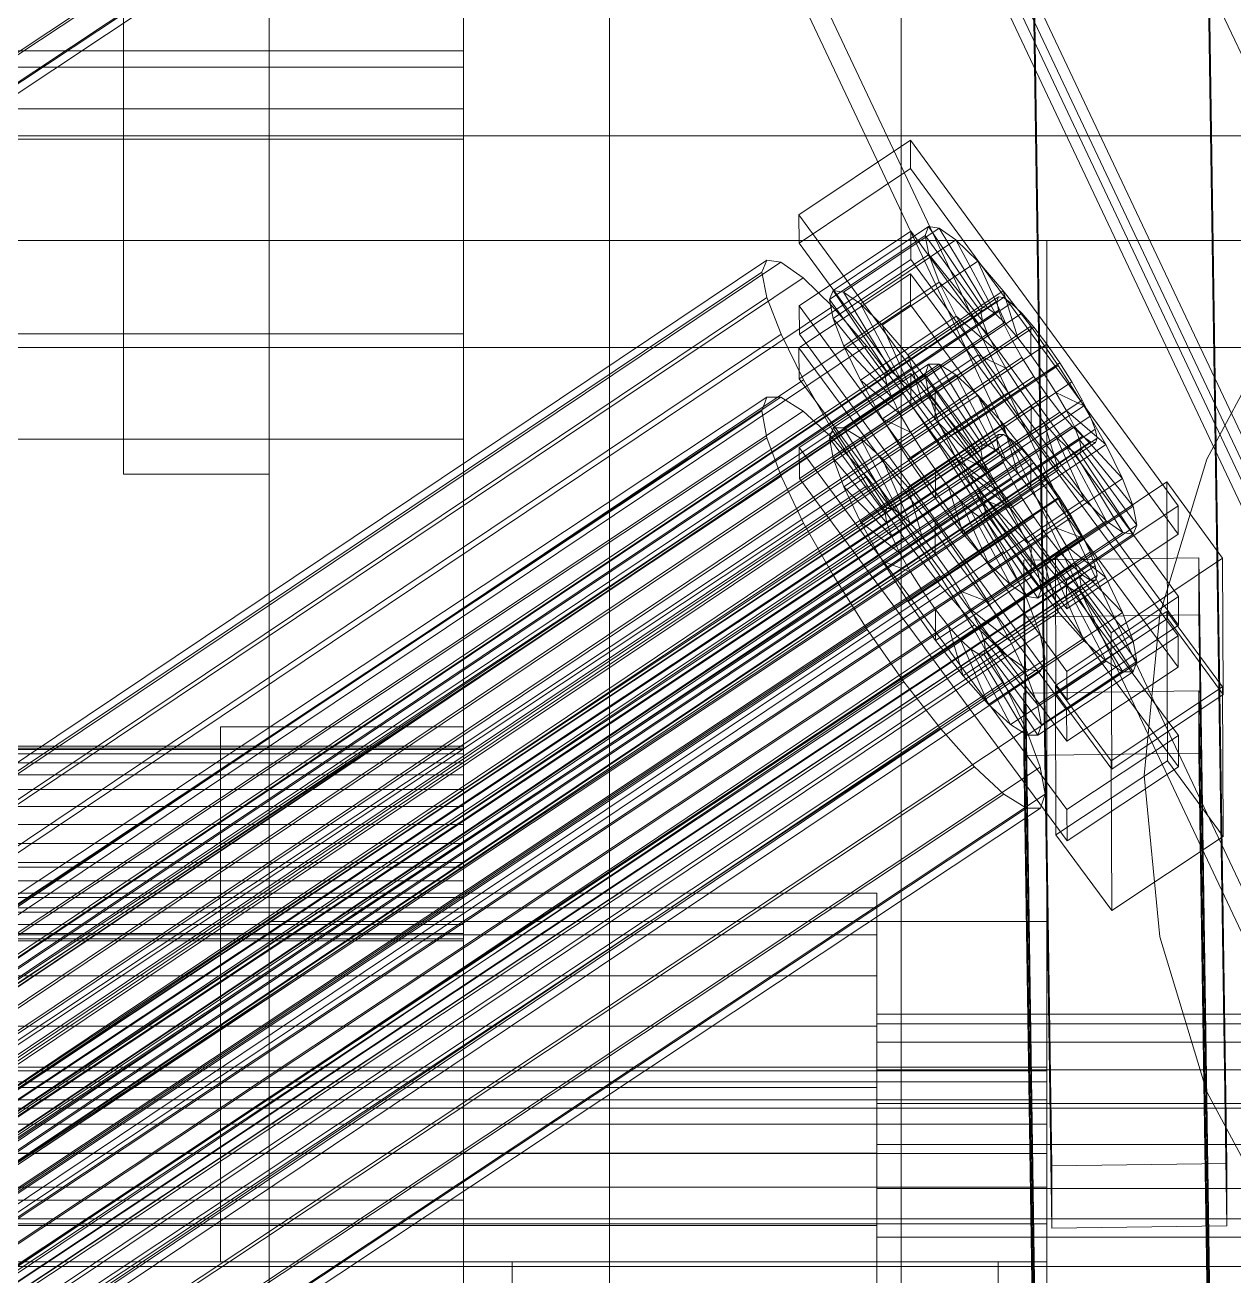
# Model space of a CAD drawing. Header units: millimetres. Extents: x -2500 to 58855, y -53268 to 6837.
# Drawn here: x 254.9 to 379.3, y -32806.5 to -32677.8 of the extents above; entities that cross this region are included whole.
import ezdxf

# ---------------------------------------------------------------- set-up
doc = ezdxf.new("R2010")
doc.units = ezdxf.units.MM
for name, color, linetype, lineweight in [('frontal_C01', 7, 'Continuous', 0), ('frontal_C02', 7, 'Continuous', 0), ('frontal_C03', 7, 'Continuous', 0), ('frontal_secador', 7, 'Continuous', 0), ('frontal_tolva', 7, 'Continuous', 0)]:
    doc.layers.add(name, color=color, linetype=linetype, lineweight=lineweight)

msp = doc.modelspace()

# ---------------------------------------------------------------- linework, layer by layer
at = {"layer": 'frontal_C01'}
for p, q in [((375.644, -32602.955), (378.512, -32794.903)), ((360.514, -32795.145), (357.646, -32603.197)), ((378.512, -32801.307), (375.644, -32609.359)), ((175.016, -32733.132), (359.326, -32610.801)), ((360.514, -32801.548), (357.646, -32609.601)), ((171.275, -32735.887), (355.584, -32613.556)), ((175.521, -32735.908), (359.83, -32613.577)), ((173.584, -32737.334), (357.893, -32615.003)), ((175.032, -32737.342), (359.341, -32615.01)), ((300, -32659.742), (300, -32680.469)), ((300, -32686.439), (300, -32671.275)), ((300, -32680.469), (-300, -32680.469)), ((300, -32680.469), (300, -32689.575)), ((300, -32686.439), (-300, -32686.439)), ((300, -32689.575), (300, -32686.439)), ((300, -32689.575), (-300, -32689.575)), ((334.501, -32711.024), (345.969, -32703.412)), ((345.969, -32703.412), (345.981, -32706.614)), ((345.969, -32703.412), (373.501, -32740.651)), ((345.981, -32706.614), (334.513, -32714.226)), ((373.513, -32743.853), (345.981, -32706.614)), ((334.513, -32714.226), (334.501, -32711.024)), ((362.033, -32748.263), (334.501, -32711.024)), ((334.539, -32721.27), (346.008, -32713.658)), ((337.64, -32720.307), (347.47, -32713.783)), ((338.005, -32719.235), (347.835, -32712.711)), ((339.088, -32719.24), (348.918, -32712.716)), ((346.008, -32713.658), (346.02, -32716.86)), ((346.008, -32713.658), (373.539, -32750.897)), ((347.835, -32712.711), (347.47, -32713.783)), ((347.47, -32713.783), (353.205, -32721.541)), ((347.47, -32713.783), (347.847, -32715.86)), ((348.918, -32712.716), (347.835, -32712.711)), ((347.835, -32712.711), (353.378, -32721.033)), ((350.645, -32713.799), (348.918, -32712.716)), ((348.918, -32712.716), (353.892, -32721.036)), ((334.513, -32714.226), (362.045, -32751.465)), ((340.816, -32720.323), (350.645, -32713.799)), ((352.899, -32715.885), (350.645, -32713.799)), ((350.645, -32713.799), (354.71, -32721.548)), ((146.872, -32838.415), (331.181, -32716.083)), ((148.32, -32838.422), (332.629, -32716.091)), ((331.181, -32716.083), (330.692, -32717.517)), ((332.629, -32716.091), (331.181, -32716.083)), ((334.938, -32717.538), (332.629, -32716.091)), ((338.017, -32722.384), (347.847, -32715.86)), ((343.069, -32722.409), (352.899, -32715.885)), ((347.847, -32715.86), (353.384, -32722.525)), ((347.847, -32715.86), (348.941, -32718.799)), ((355.525, -32718.832), (352.899, -32715.885)), ((352.899, -32715.885), (355.777, -32722.537)), ((146.383, -32839.848), (330.692, -32717.517)), ((150.629, -32839.869), (334.938, -32717.538)), ((330.692, -32717.517), (331.197, -32720.293)), ((346.02, -32716.86), (334.551, -32724.471)), ((337.95, -32720.327), (334.938, -32717.538)), ((373.551, -32754.099), (346.02, -32716.86)), ((339.111, -32725.324), (348.941, -32718.799)), ((345.695, -32725.357), (355.525, -32718.832)), ((348.941, -32718.799), (353.902, -32723.917)), ((348.941, -32718.799), (350.678, -32722.402)), ((358.345, -32722.44), (355.525, -32718.832)), ((355.525, -32718.832), (357.021, -32723.933)), ((141.218, -32861.85), (355.017, -32719.946)), ((141.731, -32861.853), (355.53, -32719.948)), ((337.64, -32720.307), (338.005, -32719.235)), ((343.549, -32727.557), (338.005, -32719.235)), ((338.005, -32719.235), (339.088, -32719.24)), ((344.062, -32727.56), (339.088, -32719.24)), ((339.088, -32719.24), (340.816, -32720.323)), ((355.017, -32719.946), (354.844, -32720.454)), ((355.53, -32719.948), (355.017, -32719.946)), ((356.348, -32720.461), (355.53, -32719.948)), ((141.045, -32862.358), (354.844, -32720.454)), ((141.224, -32863.342), (355.022, -32721.437)), ((142.549, -32862.366), (356.348, -32720.461)), ((143.617, -32863.354), (357.415, -32721.449)), ((146.887, -32842.624), (331.197, -32720.293)), ((153.641, -32842.658), (337.95, -32720.327)), ((331.197, -32720.293), (332.659, -32724.223)), ((334.551, -32724.471), (334.539, -32721.27)), ((362.071, -32758.509), (334.539, -32721.27)), ((343.376, -32728.065), (337.64, -32720.307)), ((338.017, -32722.384), (337.64, -32720.307)), ((341.461, -32724.267), (337.95, -32720.327)), ((344.88, -32728.073), (340.816, -32720.323)), ((340.816, -32720.323), (343.069, -32722.409)), ((353.378, -32721.033), (343.549, -32727.557)), ((353.892, -32721.036), (344.062, -32727.56)), ((353.205, -32721.541), (353.378, -32721.033)), ((353.378, -32721.033), (353.892, -32721.036)), ((353.892, -32721.036), (354.71, -32721.548)), ((354.844, -32720.454), (355.022, -32721.437)), ((355.022, -32721.437), (355.541, -32722.83)), ((357.415, -32721.449), (356.348, -32720.461)), ((358.659, -32722.845), (357.415, -32721.449)), ((343.554, -32729.049), (338.017, -32722.384)), ((339.111, -32725.324), (338.017, -32722.384)), ((340.848, -32728.926), (350.678, -32722.402)), ((345.947, -32729.061), (343.069, -32722.409)), ((343.069, -32722.409), (345.695, -32725.357)), ((353.205, -32721.541), (343.376, -32728.065)), ((353.384, -32722.525), (343.554, -32729.049)), ((354.71, -32721.548), (344.88, -32728.073)), ((355.777, -32722.537), (345.947, -32729.061)), ((358.345, -32722.44), (348.515, -32728.964)), ((350.678, -32722.402), (354.725, -32725.624)), ((350.678, -32722.402), (352.938, -32726.421)), ((353.384, -32722.525), (353.205, -32721.541)), ((353.902, -32723.917), (353.384, -32722.525)), ((354.71, -32721.548), (355.777, -32722.537)), ((355.777, -32722.537), (357.021, -32723.933)), ((358.357, -32725.642), (358.345, -32722.44)), ((361.166, -32726.462), (358.345, -32722.44)), ((141.742, -32864.734), (355.541, -32722.83)), ((144.861, -32864.75), (358.659, -32722.845)), ((353.902, -32723.917), (344.073, -32730.442)), ((357.021, -32723.933), (347.191, -32730.457)), ((354.725, -32725.624), (353.902, -32723.917)), ((355.541, -32722.83), (356.363, -32724.536)), ((357.021, -32723.933), (358.357, -32725.642)), ((359.995, -32724.554), (358.659, -32722.845)), ((142.565, -32866.441), (356.363, -32724.536)), ((359.995, -32724.554), (146.196, -32866.459)), ((148.35, -32846.554), (332.659, -32724.223)), ((157.152, -32846.598), (341.461, -32724.267)), ((332.659, -32724.223), (334.981, -32729.039)), ((334.551, -32724.471), (362.083, -32761.71)), ((344.073, -32730.442), (339.111, -32725.324)), ((340.848, -32728.926), (339.111, -32725.324)), ((345.231, -32729.09), (341.461, -32724.267)), ((347.191, -32730.457), (345.695, -32725.357)), ((345.695, -32725.357), (348.515, -32728.964)), ((356.363, -32724.536), (357.434, -32726.44)), ((361.332, -32726.46), (359.995, -32724.554)), ((143.635, -32868.345), (357.434, -32726.44)), ((147.533, -32868.364), (361.332, -32726.46)), ((343.108, -32732.946), (352.938, -32726.421)), ((354.725, -32725.624), (344.895, -32732.148)), ((348.527, -32732.166), (358.357, -32725.642)), ((351.336, -32732.987), (361.166, -32726.462)), ((352.938, -32726.421), (355.796, -32727.528)), ((352.938, -32726.421), (355.569, -32730.584)), ((355.796, -32727.528), (354.725, -32725.624)), ((357.434, -32726.44), (358.68, -32728.412)), ((358.357, -32725.642), (359.693, -32727.547)), ((361.166, -32726.462), (359.693, -32727.547)), ((363.797, -32730.625), (361.166, -32726.462)), ((362.578, -32728.432), (361.332, -32726.46)), ((343.549, -32727.557), (343.376, -32728.065)), ((344.062, -32727.56), (343.549, -32727.557)), ((344.88, -32728.073), (344.062, -32727.56)), ((355.796, -32727.528), (345.966, -32734.052)), ((359.693, -32727.547), (349.863, -32734.071)), ((357.042, -32729.5), (355.796, -32727.528)), ((359.693, -32727.547), (360.939, -32729.519)), ((144.881, -32870.317), (358.68, -32728.412)), ((148.779, -32870.336), (362.578, -32728.432)), ((150.672, -32851.37), (334.981, -32729.039)), ((345.231, -32729.09), (160.922, -32851.421)), ((334.981, -32729.039), (338.003, -32734.412)), ((344.895, -32732.148), (340.848, -32728.926)), ((343.108, -32732.946), (340.848, -32728.926)), ((343.376, -32728.065), (343.554, -32729.049)), ((343.554, -32729.049), (344.073, -32730.442)), ((345.947, -32729.061), (344.88, -32728.073)), ((349.002, -32734.467), (345.231, -32729.09)), ((347.191, -32730.457), (345.947, -32729.061)), ((348.515, -32728.964), (348.527, -32732.166)), ((348.515, -32728.964), (351.336, -32732.987)), ((358.68, -32728.412), (360.017, -32730.317)), ((363.648, -32730.336), (362.578, -32728.432)), ((146.218, -32872.222), (360.017, -32730.317)), ((149.85, -32872.24), (363.648, -32730.336)), ((344.073, -32730.442), (344.895, -32732.148)), ((348.527, -32732.166), (347.191, -32730.457)), ((357.042, -32729.5), (347.212, -32736.024)), ((360.939, -32729.519), (351.109, -32736.043)), ((355.569, -32730.584), (357.042, -32729.5)), ((358.378, -32731.405), (357.042, -32729.5)), ((360.017, -32730.317), (361.352, -32732.026)), ((363.797, -32730.625), (360.939, -32729.519)), ((360.939, -32729.519), (362.01, -32731.423)), ((364.471, -32732.042), (363.648, -32730.336)), ((345.739, -32737.109), (355.569, -32730.584)), ((358.378, -32731.405), (348.548, -32737.929)), ((362.01, -32731.423), (352.18, -32737.947)), ((353.967, -32737.15), (363.797, -32730.625)), ((355.569, -32730.584), (358.39, -32734.607)), ((358.39, -32734.607), (358.378, -32731.405)), ((359.714, -32733.114), (358.378, -32731.405)), ((366.057, -32734.645), (362.01, -32731.423)), ((362.01, -32731.423), (362.833, -32733.129)), ((366.057, -32734.645), (363.797, -32730.625)), ((147.554, -32873.931), (361.352, -32732.026)), ((150.672, -32873.946), (364.471, -32732.042)), ((345.966, -32734.052), (343.108, -32732.946)), ((345.739, -32737.109), (343.108, -32732.946)), ((344.895, -32732.148), (345.966, -32734.052)), ((349.863, -32734.071), (348.527, -32732.166)), ((349.863, -32734.071), (351.336, -32732.987)), ((351.336, -32732.987), (353.967, -32737.15)), ((361.352, -32732.026), (362.596, -32733.423)), ((364.989, -32733.434), (364.471, -32732.042)), ((148.798, -32875.327), (362.596, -32733.423)), ((151.191, -32875.339), (364.989, -32733.434)), ((345.966, -32734.052), (347.212, -32736.024)), ((351.109, -32736.043), (349.863, -32734.071)), ((359.714, -32733.114), (349.884, -32739.638)), ((362.833, -32733.129), (353.003, -32739.654)), ((361.21, -32738.214), (359.714, -32733.114)), ((360.958, -32734.51), (359.714, -32733.114)), ((362.596, -32733.423), (363.664, -32734.411)), ((367.794, -32738.247), (362.833, -32733.129)), ((362.833, -32733.129), (363.351, -32734.522)), ((365.168, -32734.418), (364.989, -32733.434)), ((149.865, -32876.315), (363.664, -32734.411)), ((150.683, -32876.828), (364.482, -32734.924)), ((151.196, -32876.831), (364.995, -32734.926)), ((151.369, -32876.323), (365.168, -32734.418)), ((153.694, -32856.744), (338.003, -32734.412)), ((164.693, -32856.799), (349.002, -32734.467)), ((338.003, -32734.412), (341.52, -32739.978)), ((348.56, -32741.131), (358.39, -32734.607)), ((352.519, -32740.032), (349.002, -32734.467)), ((360.958, -32734.51), (351.128, -32741.034)), ((362.025, -32735.498), (352.196, -32742.022)), ((363.351, -32734.522), (353.521, -32741.046)), ((363.53, -32735.506), (353.7, -32742.03)), ((356.228, -32741.169), (366.057, -32734.645)), ((358.39, -32734.607), (361.21, -32738.214)), ((363.836, -32741.162), (360.958, -32734.51)), ((362.025, -32735.498), (360.958, -32734.51)), ((366.09, -32743.248), (362.025, -32735.498)), ((362.843, -32736.011), (362.025, -32735.498)), ((368.888, -32741.187), (363.351, -32734.522)), ((363.351, -32734.522), (363.53, -32735.506)), ((363.53, -32735.506), (363.357, -32736.013)), ((369.265, -32743.264), (363.53, -32735.506)), ((363.664, -32734.411), (364.482, -32734.924)), ((364.482, -32734.924), (364.995, -32734.926)), ((364.995, -32734.926), (365.168, -32734.418)), ((367.794, -32738.247), (366.057, -32734.645)), ((347.212, -32736.024), (345.739, -32737.109)), ((347.212, -32736.024), (348.548, -32737.929)), ((352.18, -32737.947), (351.109, -32736.043)), ((351.109, -32736.043), (353.967, -32737.15)), ((362.843, -32736.011), (353.014, -32742.535)), ((363.357, -32736.013), (353.527, -32742.538)), ((367.817, -32744.331), (362.843, -32736.011)), ((363.357, -32736.013), (362.843, -32736.011)), ((368.9, -32744.336), (363.357, -32736.013)), ((348.56, -32741.131), (345.739, -32737.109)), ((348.548, -32737.929), (348.56, -32741.131)), ((348.548, -32737.929), (349.884, -32739.638)), ((351.38, -32744.739), (361.21, -32738.214)), ((353.003, -32739.654), (352.18, -32737.947)), ((352.18, -32737.947), (356.228, -32741.169)), ((353.967, -32737.15), (356.228, -32741.169)), ((360.882, -32745.751), (372.35, -32738.139)), ((361.21, -32738.214), (363.836, -32741.162)), ((372.35, -32738.139), (372.408, -32753.507)), ((372.35, -32738.139), (378.086, -32745.897)), ((357.964, -32744.772), (367.794, -32738.247)), ((368.888, -32741.187), (367.794, -32738.247)), ((157.211, -32862.309), (341.52, -32739.978)), ((168.21, -32862.364), (352.519, -32740.032)), ((341.52, -32739.978), (345.291, -32745.355)), ((349.884, -32739.638), (351.38, -32744.739)), ((349.884, -32739.638), (351.128, -32741.034)), ((355.541, -32745.406), (352.519, -32740.032)), ((353.521, -32741.046), (353.003, -32739.654)), ((353.003, -32739.654), (357.964, -32744.772)), ((373.501, -32740.651), (362.033, -32748.263)), ((373.513, -32743.853), (373.501, -32740.651)), ((351.38, -32744.739), (348.56, -32741.131)), ((351.128, -32741.034), (354.006, -32747.686)), ((351.128, -32741.034), (352.196, -32742.022)), ((352.196, -32742.022), (356.26, -32749.772)), ((352.196, -32742.022), (353.014, -32742.535)), ((353.7, -32742.03), (353.521, -32741.046)), ((353.521, -32741.046), (359.058, -32747.711)), ((353.527, -32742.538), (353.7, -32742.03)), ((353.7, -32742.03), (359.436, -32749.788)), ((354.006, -32747.686), (363.836, -32741.162)), ((356.228, -32741.169), (357.964, -32744.772)), ((359.058, -32747.711), (368.888, -32741.187)), ((363.836, -32741.162), (366.09, -32743.248)), ((369.265, -32743.264), (368.888, -32741.187)), ((353.014, -32742.535), (357.987, -32750.855)), ((353.014, -32742.535), (353.527, -32742.538)), ((353.527, -32742.538), (359.07, -32750.86)), ((356.26, -32749.772), (366.09, -32743.248)), ((359.436, -32749.788), (369.265, -32743.264)), ((366.09, -32743.248), (367.817, -32744.331)), ((368.9, -32744.336), (369.265, -32743.264)), ((357.987, -32750.855), (367.817, -32744.331)), ((359.07, -32750.86), (368.9, -32744.336)), ((362.045, -32751.465), (373.513, -32743.853)), ((367.817, -32744.331), (368.9, -32744.336)), ((160.982, -32867.686), (345.291, -32745.355)), ((171.232, -32867.737), (355.541, -32745.406)), ((345.291, -32745.355), (349.061, -32750.178)), ((354.006, -32747.686), (351.38, -32744.739)), ((357.863, -32750.222), (355.541, -32745.406)), ((357.964, -32744.772), (359.058, -32747.711)), ((360.939, -32761.119), (360.882, -32745.751)), ((366.618, -32753.509), (360.882, -32745.751)), ((378.086, -32745.897), (366.618, -32753.509)), ((378.143, -32761.266), (378.086, -32745.897)), ((357.646, -32746.548), (375.644, -32746.307)), ((357.646, -32752.952), (357.646, -32746.548)), ((360.514, -32938.496), (357.646, -32746.548)), ((375.644, -32746.307), (375.644, -32752.71)), ((375.644, -32746.307), (378.512, -32938.254)), ((356.26, -32749.772), (354.006, -32747.686)), ((359.058, -32747.711), (359.436, -32749.788)), ((362.033, -32748.263), (362.045, -32751.465)), ((357.987, -32750.855), (356.26, -32749.772)), ((359.436, -32749.788), (359.07, -32750.86)), ((164.752, -32872.509), (349.061, -32750.178)), ((173.554, -32872.553), (357.863, -32750.222)), ((349.061, -32750.178), (352.572, -32754.118)), ((359.326, -32754.152), (357.863, -32750.222)), ((359.07, -32750.86), (357.987, -32750.855)), ((373.539, -32750.897), (362.071, -32758.509)), ((373.551, -32754.099), (373.539, -32750.897)), ((375.644, -32752.71), (357.646, -32752.952)), ((360.514, -32944.9), (357.646, -32752.952)), ((372.408, -32753.507), (360.939, -32761.119)), ((366.618, -32753.509), (366.675, -32768.877)), ((378.143, -32761.266), (372.408, -32753.507)), ((378.512, -32944.658), (375.644, -32752.71)), ((168.263, -32876.45), (352.572, -32754.118)), ((175.016, -32876.483), (359.326, -32754.152)), ((352.572, -32754.118), (355.584, -32756.907)), ((359.83, -32756.928), (359.326, -32754.152)), ((362.083, -32761.71), (373.551, -32754.099)), ((171.275, -32879.238), (355.584, -32756.907)), ((175.521, -32879.259), (359.83, -32756.928)), ((355.584, -32756.907), (357.893, -32758.354)), ((359.341, -32758.361), (359.83, -32756.928)), ((173.584, -32880.686), (357.893, -32758.354)), ((175.032, -32880.693), (359.341, -32758.361)), ((357.893, -32758.354), (359.341, -32758.361)), ((362.071, -32758.509), (362.083, -32761.71)), ((360.939, -32761.119), (366.675, -32768.877)), ((366.675, -32768.877), (378.143, -32761.266)), ((-425, -32789.221), (425, -32789.221)), ((378.512, -32794.903), (360.514, -32795.145)), ((360.514, -32795.145), (360.514, -32801.548)), ((378.512, -32801.307), (378.512, -32794.903)), ((425, -32800.589), (-425, -32800.589)), ((360.514, -32801.548), (378.512, -32801.307)), ((425, -32805.486), (-425, -32805.486))]:
    msp.add_line(p, q, dxfattribs=at)
at = {"layer": 'frontal_C02'}
for p, q in [((439.114, -32805.942), (299.114, -32509.477)), ((420.886, -32809.138), (280.886, -32512.674)), ((420.886, -32813.814), (280.886, -32517.35)), ((299.114, -32548.641), (439.114, -32845.106)), ((439.114, -32849.782), (299.114, -32553.317)), ((420.886, -32852.978), (280.886, -32556.513)), ((420.886, -32857.654), (280.886, -32561.19)), ((300, -32682.165), (300, -32652.28)), ((300, -32673.309), (300, -32709.571)), ((300, -32682.165), (-300, -32682.165)), ((300, -32720.417), (300, -32682.165)), ((334.501, -32697.346), (345.969, -32689.662)), ((345.969, -32689.662), (345.981, -32692.585)), ((345.969, -32689.662), (373.501, -32727.255)), ((345.981, -32692.585), (334.513, -32700.269)), ((373.513, -32730.178), (345.981, -32692.585)), ((334.513, -32700.269), (334.501, -32697.346)), ((362.033, -32734.939), (334.501, -32697.346)), ((334.539, -32706.698), (346.008, -32699.015)), ((337.64, -32706.067), (347.47, -32699.482)), ((338.005, -32705.137), (347.835, -32698.551)), ((339.088, -32705.284), (348.918, -32698.699)), ((346.008, -32699.015), (346.02, -32701.938)), ((346.008, -32699.015), (373.539, -32736.608)), ((347.835, -32698.551), (347.47, -32699.482)), ((347.47, -32699.482), (353.205, -32707.313)), ((347.47, -32699.482), (347.847, -32701.426)), ((348.918, -32698.699), (347.835, -32698.551)), ((347.835, -32698.551), (353.378, -32706.873)), ((350.645, -32699.913), (348.918, -32698.699)), ((348.918, -32698.699), (353.892, -32706.943)), ((334.513, -32700.269), (362.045, -32737.861)), ((340.816, -32706.499), (350.645, -32699.913)), ((352.899, -32702.113), (350.645, -32699.913)), ((350.645, -32699.913), (354.71, -32707.518)), ((146.872, -32825.491), (331.181, -32702.007)), ((148.32, -32825.688), (332.629, -32702.204)), ((331.181, -32702.007), (330.692, -32703.25)), ((332.629, -32702.204), (331.181, -32702.007)), ((334.938, -32703.827), (332.629, -32702.204)), ((346.02, -32701.938), (334.551, -32709.621)), ((338.017, -32708.012), (347.847, -32701.426)), ((343.069, -32708.699), (352.899, -32702.113)), ((373.551, -32739.53), (346.02, -32701.938)), ((347.847, -32701.426), (353.384, -32708.234)), ((347.847, -32701.426), (348.941, -32704.252)), ((355.525, -32705.147), (352.899, -32702.113)), ((352.899, -32702.113), (355.777, -32708.56)), ((146.383, -32826.734), (330.692, -32703.25)), ((330.692, -32703.25), (331.197, -32705.849)), ((150.629, -32827.311), (334.938, -32703.827)), ((337.95, -32706.768), (334.938, -32703.827)), ((339.111, -32710.837), (348.941, -32704.252)), ((348.941, -32704.252), (353.902, -32709.573)), ((348.941, -32704.252), (350.678, -32707.767)), ((141.218, -32849.017), (355.017, -32705.775)), ((141.731, -32849.086), (355.53, -32705.845)), ((146.887, -32829.333), (331.197, -32705.849)), ((331.197, -32705.849), (332.659, -32709.627)), ((337.64, -32706.067), (338.005, -32705.137)), ((343.376, -32713.899), (337.64, -32706.067)), ((338.017, -32708.012), (337.64, -32706.067)), ((343.549, -32713.459), (338.005, -32705.137)), ((338.005, -32705.137), (339.088, -32705.284)), ((344.062, -32713.528), (339.088, -32705.284)), ((339.088, -32705.284), (340.816, -32706.499)), ((345.695, -32711.733), (355.525, -32705.147)), ((355.017, -32705.775), (354.844, -32706.216)), ((355.53, -32705.845), (355.017, -32705.775)), ((358.345, -32708.809), (355.525, -32705.147)), ((355.525, -32705.147), (357.021, -32709.997)), ((356.348, -32706.42), (355.53, -32705.845)), ((141.045, -32849.457), (354.844, -32706.216)), ((141.224, -32850.378), (355.022, -32707.137)), ((142.549, -32849.662), (356.348, -32706.42)), ((153.641, -32830.252), (337.95, -32706.768)), ((334.551, -32709.621), (334.539, -32706.698)), ((362.071, -32744.291), (334.539, -32706.698)), ((341.461, -32710.824), (337.95, -32706.768)), ((344.88, -32714.104), (340.816, -32706.499)), ((340.816, -32706.499), (343.069, -32708.699)), ((353.205, -32707.313), (343.376, -32713.899)), ((353.378, -32706.873), (343.549, -32713.459)), ((353.892, -32706.943), (344.062, -32713.528)), ((353.205, -32707.313), (353.378, -32706.873)), ((353.384, -32708.234), (353.205, -32707.313)), ((353.378, -32706.873), (353.892, -32706.943)), ((353.892, -32706.943), (354.71, -32707.518)), ((354.844, -32706.216), (355.022, -32707.137)), ((355.022, -32707.137), (355.541, -32708.475)), ((357.415, -32707.462), (356.348, -32706.42)), ((141.742, -32851.717), (355.541, -32708.475)), ((143.617, -32850.704), (357.415, -32707.462)), ((343.554, -32714.82), (338.017, -32708.012)), ((339.111, -32710.837), (338.017, -32708.012)), ((340.848, -32714.352), (350.678, -32707.767)), ((353.384, -32708.234), (343.554, -32714.82)), ((354.71, -32707.518), (344.88, -32714.104)), ((355.777, -32708.56), (345.947, -32715.146)), ((350.678, -32707.767), (354.725, -32711.238)), ((350.678, -32707.767), (352.938, -32711.731)), ((353.902, -32709.573), (353.384, -32708.234)), ((354.71, -32707.518), (355.777, -32708.56)), ((355.541, -32708.475), (356.363, -32710.14)), ((355.777, -32708.56), (357.021, -32709.997)), ((358.659, -32708.899), (357.415, -32707.462)), ((300, -32709.571), (-300, -32709.571)), ((144.861, -32852.141), (358.659, -32708.899)), ((148.35, -32833.111), (332.659, -32709.627)), ((300, -32709.571), (300, -32752.331)), ((332.659, -32709.627), (334.981, -32714.326)), ((334.551, -32709.621), (362.083, -32747.214)), ((345.947, -32715.146), (343.069, -32708.699)), ((343.069, -32708.699), (345.695, -32711.733)), ((353.902, -32709.573), (344.073, -32716.159)), ((358.345, -32708.809), (348.515, -32715.395)), ((354.725, -32711.238), (353.902, -32709.573)), ((358.357, -32711.732), (358.345, -32708.809)), ((361.166, -32712.85), (358.345, -32708.809)), ((359.995, -32710.634), (358.659, -32708.899)), ((142.565, -32853.382), (356.363, -32710.14)), ((359.995, -32710.634), (146.196, -32853.875)), ((157.152, -32834.308), (341.461, -32710.824)), ((344.073, -32716.159), (339.111, -32710.837)), ((340.848, -32714.352), (339.111, -32710.837)), ((345.231, -32715.72), (341.461, -32710.824)), ((357.021, -32709.997), (347.191, -32716.583)), ((356.363, -32710.14), (357.434, -32712.018)), ((357.021, -32709.997), (358.357, -32711.732)), ((361.332, -32712.548), (359.995, -32710.634)), ((143.635, -32855.26), (357.434, -32712.018)), ((343.108, -32718.317), (352.938, -32711.731)), ((354.725, -32711.238), (344.895, -32717.824)), ((347.191, -32716.583), (345.695, -32711.733)), ((345.695, -32711.733), (348.515, -32715.395)), ((348.527, -32718.317), (358.357, -32711.732)), ((352.938, -32711.731), (355.796, -32713.116)), ((352.938, -32711.731), (355.569, -32715.875)), ((355.796, -32713.116), (354.725, -32711.238)), ((357.434, -32712.018), (358.68, -32713.981)), ((358.357, -32711.732), (359.693, -32713.646)), ((147.533, -32855.789), (361.332, -32712.548)), ((343.549, -32713.459), (343.376, -32713.899)), ((344.062, -32713.528), (343.549, -32713.459)), ((344.88, -32714.104), (344.062, -32713.528)), ((355.796, -32713.116), (345.966, -32719.702)), ((359.693, -32713.646), (349.863, -32720.231)), ((351.336, -32719.435), (361.166, -32712.85)), ((357.042, -32715.078), (355.796, -32713.116)), ((361.166, -32712.85), (359.693, -32713.646)), ((359.693, -32713.646), (360.939, -32715.608)), ((363.797, -32716.993), (361.166, -32712.85)), ((362.578, -32714.511), (361.332, -32712.548)), ((144.881, -32857.222), (358.68, -32713.981)), ((148.779, -32857.752), (362.578, -32714.511)), ((150.672, -32837.81), (334.981, -32714.326)), ((334.981, -32714.326), (338.003, -32719.626)), ((344.895, -32717.824), (340.848, -32714.352)), ((343.108, -32718.317), (340.848, -32714.352)), ((343.376, -32713.899), (343.554, -32714.82)), ((343.554, -32714.82), (344.073, -32716.159)), ((345.947, -32715.146), (344.88, -32714.104)), ((358.68, -32713.981), (360.017, -32715.895)), ((363.648, -32716.389), (362.578, -32714.511)), ((146.218, -32859.136), (360.017, -32715.895)), ((345.231, -32715.72), (160.922, -32839.204)), ((344.073, -32716.159), (344.895, -32717.824)), ((349.002, -32721.121), (345.231, -32715.72)), ((345.739, -32722.46), (355.569, -32715.875)), ((347.191, -32716.583), (345.947, -32715.146)), ((357.042, -32715.078), (347.212, -32721.664)), ((348.515, -32715.395), (348.527, -32718.317)), ((348.515, -32715.395), (351.336, -32719.435)), ((360.939, -32715.608), (351.109, -32722.194)), ((355.569, -32715.875), (357.042, -32715.078)), ((355.569, -32715.875), (358.39, -32719.915)), ((358.378, -32716.992), (357.042, -32715.078)), ((360.017, -32715.895), (361.352, -32717.63)), ((363.797, -32716.993), (360.939, -32715.608)), ((360.939, -32715.608), (362.01, -32717.486)), ((147.554, -32860.871), (361.352, -32717.63)), ((149.85, -32859.63), (363.648, -32716.389)), ((348.527, -32718.317), (347.191, -32716.583)), ((358.378, -32716.992), (348.548, -32723.578)), ((362.01, -32717.486), (352.18, -32724.072)), ((353.967, -32723.579), (363.797, -32716.993)), ((358.39, -32719.915), (358.378, -32716.992)), ((359.714, -32718.727), (358.378, -32716.992)), ((361.352, -32717.63), (362.596, -32719.067)), ((366.057, -32720.958), (362.01, -32717.486)), ((362.01, -32717.486), (362.833, -32719.151)), ((364.471, -32718.054), (363.648, -32716.389)), ((366.057, -32720.958), (363.797, -32716.993)), ((150.672, -32861.295), (364.471, -32718.054)), ((345.966, -32719.702), (343.108, -32718.317)), ((345.739, -32722.46), (343.108, -32718.317)), ((344.895, -32717.824), (345.966, -32719.702)), ((349.863, -32720.231), (348.527, -32718.317)), ((359.714, -32718.727), (349.884, -32725.313)), ((361.21, -32723.577), (359.714, -32718.727)), ((360.958, -32720.164), (359.714, -32718.727)), ((364.989, -32719.392), (364.471, -32718.054)), ((148.798, -32862.308), (362.596, -32719.067)), ((149.865, -32863.35), (363.664, -32720.109)), ((151.191, -32862.634), (364.989, -32719.392)), ((153.694, -32843.11), (338.003, -32719.626)), ((338.003, -32719.626), (341.52, -32725.165)), ((345.966, -32719.702), (347.212, -32721.664)), ((348.56, -32726.501), (358.39, -32719.915)), ((349.863, -32720.231), (351.336, -32719.435)), ((360.958, -32720.164), (351.128, -32726.75)), ((351.336, -32719.435), (353.967, -32723.579)), ((362.833, -32719.151), (353.003, -32725.737)), ((358.39, -32719.915), (361.21, -32723.577)), ((363.836, -32726.611), (360.958, -32720.164)), ((362.025, -32721.206), (360.958, -32720.164)), ((362.596, -32719.067), (363.664, -32720.109)), ((367.794, -32724.472), (362.833, -32719.151)), ((362.833, -32719.151), (363.351, -32720.49)), ((363.664, -32720.109), (364.482, -32720.684)), ((365.168, -32720.313), (364.989, -32719.392)), ((300, -32720.417), (-300, -32720.417)), ((150.683, -32863.925), (364.482, -32720.684)), ((151.196, -32863.995), (364.995, -32720.754)), ((151.369, -32863.555), (365.168, -32720.313)), ((164.693, -32844.605), (349.002, -32721.121)), ((300, -32764.429), (300, -32720.417)), ((352.519, -32726.661), (349.002, -32721.121)), ((351.109, -32722.194), (349.863, -32720.231)), ((362.025, -32721.206), (352.196, -32727.792)), ((363.351, -32720.49), (353.521, -32727.076)), ((363.53, -32721.411), (353.7, -32727.997)), ((356.228, -32727.543), (366.057, -32720.958)), ((366.09, -32728.811), (362.025, -32721.206)), ((362.843, -32721.782), (362.025, -32721.206)), ((368.888, -32727.298), (363.351, -32720.49)), ((363.351, -32720.49), (363.53, -32721.411)), ((363.53, -32721.411), (363.357, -32721.851)), ((369.265, -32729.243), (363.53, -32721.411)), ((364.482, -32720.684), (364.995, -32720.754)), ((364.995, -32720.754), (365.168, -32720.313)), ((367.794, -32724.472), (366.057, -32720.958)), ((347.212, -32721.664), (345.739, -32722.46)), ((348.56, -32726.501), (345.739, -32722.46)), ((347.212, -32721.664), (348.548, -32723.578)), ((352.18, -32724.072), (351.109, -32722.194)), ((351.109, -32722.194), (353.967, -32723.579)), ((362.843, -32721.782), (353.014, -32728.367)), ((363.357, -32721.851), (353.527, -32728.437)), ((367.817, -32730.026), (362.843, -32721.782)), ((363.357, -32721.851), (362.843, -32721.782)), ((368.9, -32730.173), (363.357, -32721.851)), ((348.548, -32723.578), (348.56, -32726.501)), ((348.548, -32723.578), (349.884, -32725.313)), ((351.38, -32730.163), (361.21, -32723.577)), ((353.003, -32725.737), (352.18, -32724.072)), ((352.18, -32724.072), (356.228, -32727.543)), ((353.967, -32723.579), (356.228, -32727.543)), ((361.21, -32723.577), (363.836, -32726.611)), ((157.211, -32848.649), (341.52, -32725.165)), ((341.52, -32725.165), (345.291, -32730.567)), ((349.884, -32725.313), (351.38, -32730.163)), ((349.884, -32725.313), (351.128, -32726.75)), ((357.964, -32731.058), (367.794, -32724.472)), ((360.882, -32732.496), (372.35, -32724.812)), ((368.888, -32727.298), (367.794, -32724.472)), ((372.35, -32724.812), (372.408, -32738.841)), ((372.35, -32724.812), (378.086, -32732.644)), ((351.38, -32730.163), (348.56, -32726.501)), ((353.521, -32727.076), (353.003, -32725.737)), ((353.003, -32725.737), (357.964, -32731.058)), ((354.006, -32733.197), (363.836, -32726.611)), ((363.836, -32726.611), (366.09, -32728.811)), ((168.21, -32850.145), (352.519, -32726.661)), ((351.128, -32726.75), (354.006, -32733.197)), ((351.128, -32726.75), (352.196, -32727.792)), ((352.196, -32727.792), (356.26, -32735.397)), ((352.196, -32727.792), (353.014, -32728.367)), ((355.541, -32731.96), (352.519, -32726.661)), ((353.7, -32727.997), (353.521, -32727.076)), ((353.521, -32727.076), (359.058, -32733.884)), ((356.228, -32727.543), (357.964, -32731.058)), ((359.058, -32733.884), (368.888, -32727.298)), ((373.501, -32727.255), (362.033, -32734.939)), ((369.265, -32729.243), (368.888, -32727.298)), ((373.513, -32730.178), (373.501, -32727.255)), ((353.014, -32728.367), (357.987, -32736.611)), ((353.014, -32728.367), (353.527, -32728.437)), ((353.527, -32728.437), (353.7, -32727.997)), ((353.527, -32728.437), (359.07, -32736.759)), ((353.7, -32727.997), (359.436, -32735.828)), ((356.26, -32735.397), (366.09, -32728.811)), ((366.09, -32728.811), (367.817, -32730.026)), ((354.006, -32733.197), (351.38, -32730.163)), ((357.987, -32736.611), (367.817, -32730.026)), ((359.07, -32736.759), (368.9, -32730.173)), ((359.436, -32735.828), (369.265, -32729.243)), ((362.045, -32737.861), (373.513, -32730.178)), ((367.817, -32730.026), (368.9, -32730.173)), ((368.9, -32730.173), (369.265, -32729.243)), ((160.982, -32854.051), (345.291, -32730.567)), ((345.291, -32730.567), (349.061, -32735.462)), ((357.964, -32731.058), (359.058, -32733.884)), ((171.232, -32855.444), (355.541, -32731.96)), ((357.863, -32736.659), (355.541, -32731.96)), ((357.646, -32732.867), (375.644, -32732.624)), ((357.646, -32738.713), (357.646, -32732.867)), ((360.514, -32926.634), (357.646, -32732.867)), ((360.939, -32746.524), (360.882, -32732.496)), ((366.618, -32740.327), (360.882, -32732.496)), ((378.086, -32732.644), (366.618, -32740.327)), ((375.644, -32732.624), (375.644, -32738.469)), ((375.644, -32732.624), (378.512, -32926.391)), ((378.143, -32746.673), (378.086, -32732.644)), ((356.26, -32735.397), (354.006, -32733.197)), ((359.058, -32733.884), (359.436, -32735.828)), ((164.752, -32858.946), (349.061, -32735.462)), ((349.061, -32735.462), (352.572, -32739.519)), ((357.987, -32736.611), (356.26, -32735.397)), ((362.033, -32734.939), (362.045, -32737.861)), ((173.554, -32860.143), (357.863, -32736.659)), ((359.326, -32740.437), (357.863, -32736.659)), ((359.07, -32736.759), (357.987, -32736.611)), ((359.436, -32735.828), (359.07, -32736.759)), ((373.539, -32736.608), (362.071, -32744.291)), ((373.551, -32739.53), (373.539, -32736.608)), ((375.644, -32738.469), (357.646, -32738.713)), ((360.514, -32932.48), (357.646, -32738.713)), ((372.408, -32738.841), (360.939, -32746.524)), ((378.143, -32746.673), (372.408, -32738.841)), ((378.512, -32932.236), (375.644, -32738.469)), ((168.263, -32863.003), (352.572, -32739.519)), ((175.016, -32863.921), (359.326, -32740.437)), ((352.572, -32739.519), (355.584, -32742.459)), ((359.83, -32743.036), (359.326, -32740.437)), ((362.083, -32747.214), (373.551, -32739.53)), ((366.618, -32740.327), (366.675, -32754.356)), ((171.275, -32865.943), (355.584, -32742.459)), ((175.521, -32866.52), (359.83, -32743.036)), ((355.584, -32742.459), (357.893, -32744.083)), ((359.341, -32744.28), (359.83, -32743.036)), ((173.584, -32867.567), (357.893, -32744.083)), ((175.032, -32867.764), (359.341, -32744.28)), ((357.893, -32744.083), (359.341, -32744.28)), ((362.071, -32744.291), (362.083, -32747.214)), ((360.939, -32746.524), (366.675, -32754.356)), ((366.675, -32754.356), (378.143, -32746.673)), ((-300, -32752.331), (300, -32752.331)), ((300, -32752.331), (300, -32798.677)), ((300, -32764.429), (-300, -32764.429)), ((300, -32811.201), (300, -32764.429)), ((342.5, -32767.115), (-342.5, -32767.115)), ((342.5, -32768.598), (342.5, -32767.115)), ((342.5, -32767.115), (342.5, -32771.389)), ((342.5, -32768.598), (-342.5, -32768.598)), ((342.5, -32775.615), (342.5, -32768.598)), ((342.5, -32771.389), (-342.5, -32771.389)), ((342.5, -32771.389), (342.5, -32780.772)), ((342.5, -32775.615), (-342.5, -32775.615)), ((342.5, -32787.096), (342.5, -32775.615)), ((342.5, -32782.425), (342.5, -32779.557)), ((342.5, -32779.557), (342.5, -32780.553)), ((450.5, -32779.557), (342.5, -32779.557)), ((342.5, -32780.553), (342.5, -32785.261)), ((450.5, -32780.553), (342.5, -32780.553)), ((342.5, -32780.772), (-342.5, -32780.772)), ((342.5, -32780.772), (342.5, -32793.833)), ((342.5, -32788.721), (342.5, -32782.425)), ((450.5, -32782.425), (342.5, -32782.425)), ((342.5, -32785.261), (342.5, -32792.965)), ((450.5, -32785.261), (342.5, -32785.261)), ((342.5, -32787.096), (-342.5, -32787.096)), ((342.5, -32801.293), (342.5, -32787.096)), ((342.5, -32797.486), (342.5, -32788.721)), ((450.5, -32788.721), (342.5, -32788.721)), ((342.5, -32792.965), (342.5, -32802.492)), ((450.5, -32792.965), (342.5, -32792.965)), ((-342.5, -32793.833), (342.5, -32793.833)), ((342.5, -32793.833), (342.5, -32808.586)), ((300, -32798.677), (-300, -32798.677)), ((300, -32798.677), (300, -32845.45)), ((342.5, -32807.386), (342.5, -32797.486)), ((342.5, -32797.486), (450.5, -32797.486)), ((342.5, -32801.293), (-342.5, -32801.293)), ((342.5, -32816.045), (342.5, -32801.293)), ((342.5, -32802.492), (342.5, -32812.392)), ((450.5, -32802.492), (342.5, -32802.492))]:
    msp.add_line(p, q, dxfattribs=at)
at = {"layer": 'frontal_C03'}
msp.add_line((-450, -32689.204), (450, -32689.204), dxfattribs=at)
at = {"layer": 'frontal_secador'}
for p, q in [((280, -32820), (280, -32480)), ((315, -32820), (315, -32480)), ((315, -32830), (315, -32645)), ((345, -32830), (345, -32645)), ((265, -32724), (265, -32659)), ((280, -32724), (280, -32659)), ((360, -32700), (550, -32700)), ((360, -32850), (360, -32700)), ((376.47, -32722.472), (384.325, -32707.777)), ((371.633, -32738.417), (376.47, -32722.472)), ((265, -32724), (280, -32724)), ((370, -32755), (371.633, -32738.417)), ((275, -32750), (300, -32750)), ((275, -32805), (275, -32750)), ((300, -32805), (300, -32750)), ((300, -32752), (-300, -32752)), ((300, -32752.192), (-300, -32752.192)), ((300, -32752.192), (300, -32752)), ((300, -32752.761), (300, -32752.192)), ((300, -32752.761), (-300, -32752.761)), ((300, -32753.685), (300, -32752.761)), ((300, -32753.685), (-300, -32753.685)), ((300, -32754.929), (-300, -32754.929)), ((300, -32754.929), (300, -32753.685)), ((300, -32756.444), (300, -32754.929)), ((371.633, -32771.583), (370, -32755)), ((300, -32756.444), (-300, -32756.444)), ((300, -32758.173), (300, -32756.444)), ((300, -32758.173), (-300, -32758.173)), ((300, -32760.049), (300, -32758.173)), ((300, -32760.049), (-300, -32760.049)), ((300, -32762), (300, -32760.049)), ((-300, -32762), (300, -32762)), ((300, -32763.951), (300, -32762)), ((300, -32763.951), (-300, -32763.951)), ((300, -32763.951), (300, -32765.827)), ((300, -32765.827), (-300, -32765.827)), ((300, -32765.827), (300, -32767.556)), ((300, -32767.556), (-300, -32767.556)), ((300, -32767.556), (300, -32769.071)), ((300, -32769.071), (-300, -32769.071)), ((300, -32769.071), (300, -32770.315)), ((300, -32770.315), (-300, -32770.315)), ((280, -32770), (315, -32770)), ((280, -32840), (280, -32770)), ((280, -32850), (280, -32770)), ((300, -32770.315), (300, -32771.239)), ((315, -32840), (315, -32770)), ((315, -32850), (315, -32770)), ((315, -32770), (360, -32770)), ((315, -32825), (315, -32770)), ((360, -32825), (360, -32770)), ((300, -32771.239), (-300, -32771.239)), ((300, -32771.239), (300, -32771.808)), ((376.47, -32787.528), (371.633, -32771.583)), ((300, -32771.808), (-300, -32771.808)), ((300, -32772), (-300, -32772)), ((300, -32771.808), (300, -32772)), ((360, -32785), (-360, -32785)), ((360, -32785.384), (-360, -32785.384)), ((360, -32785.384), (360, -32785)), ((360, -32786.522), (360, -32785.384)), ((360, -32786.522), (-360, -32786.522)), ((360, -32788.371), (360, -32786.522)), ((360, -32788.371), (-360, -32788.371)), ((360, -32790.858), (360, -32788.371)), ((384.325, -32802.223), (376.47, -32787.528)), ((360, -32790.858), (-360, -32790.858)), ((360, -32793.889), (360, -32790.858)), ((360, -32793.889), (-360, -32793.889)), ((360, -32797.346), (360, -32793.889)), ((360, -32797.346), (-360, -32797.346)), ((360, -32801.098), (360, -32797.346)), ((360, -32801.098), (-360, -32801.098)), ((360, -32805), (360, -32801.098)), ((-360, -32805), (360, -32805)), ((-315, -32805), (315, -32805)), ((275, -32805), (300, -32805)), ((305, -32805), (355, -32805)), ((305, -32890), (305, -32805)), ((315, -32820), (315, -32805)), ((355, -32890), (355, -32805)), ((360, -32808.902), (360, -32805))]:
    msp.add_line(p, q, dxfattribs=at)
at = {"layer": 'frontal_tolva'}
for p, q in [((-1821.5, -32700), (1821.5, -32700)), ((-1725, -32700), (1725, -32700)), ((-1821.5, -32711), (1821.5, -32711))]:
    msp.add_line(p, q, dxfattribs=at)

doc.saveas('drawing.dxf')
